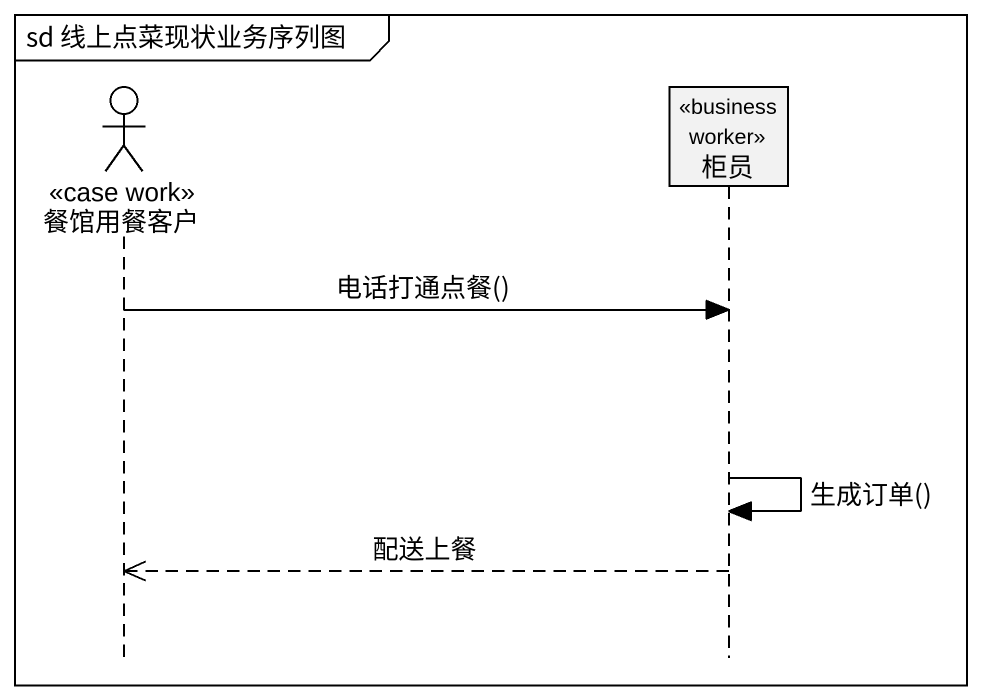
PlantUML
@startuml
mainframe sd 线上点菜现状业务序列图
hide footbox
actor 餐馆用餐客户 <<case work>>
participant 柜员 <<business worker>>

餐馆用餐客户 -> 柜员 : 电话打通点餐()
柜员 -> 柜员 : 生成订单()
柜员 -->> 餐馆用餐客户 : 配送上餐
@enduml
